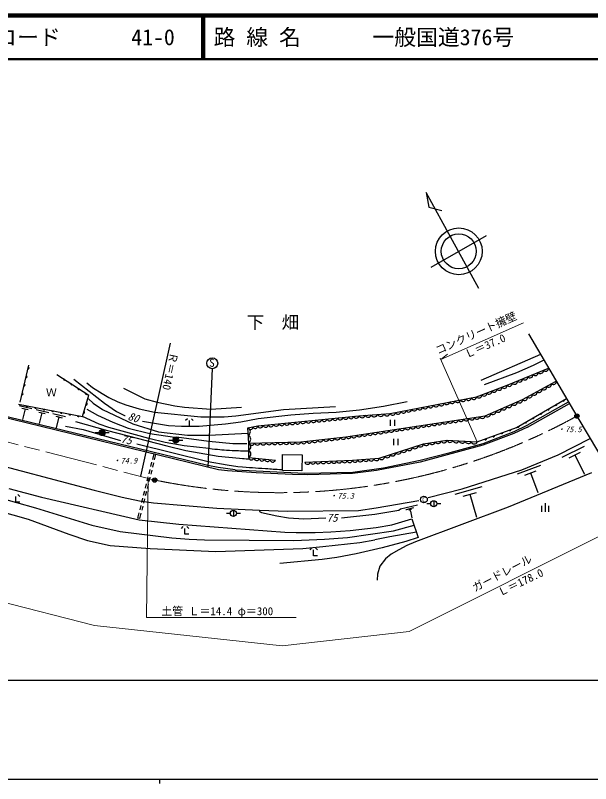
# Model space of a CAD drawing. Units: millimetres, scale not verified. Extents: x 40000 to 680000, y 20000 to 380000.
# Drawn here: x 134998 to 266708, y 204000 to 380000 of the extents above; entities that cross this region are included whole.
import ezdxf
from ezdxf.enums import TextEntityAlignment as Align

# ---------------------------------------------------------------- set-up
doc = ezdxf.new("R2010")
doc.units = ezdxf.units.MM
doc.header["$LTSCALE"] = 1000
doc.header["$PDMODE"] = 32
doc.header["$PDSIZE"] = 500
doc.linetypes.add('CHAIN', pattern=[18.5, 12, -1.5, 3.5, -1.5])
for name, color, linetype, lineweight in [('M-BGD', 7, 'Continuous', 25), ('M-BMK', 2, 'CHAIN', 13), ('M-BMK-SRVR', 3, 'Continuous', 25), ('M-STR-HTXT', 7, 'Continuous', 13), ('M-TTL', 2, 'Continuous', 140), ('M-TTL-BAND', 7, 'Continuous', 25), ('M-TTL-LINE', 7, 'Continuous', 50)]:
    doc.layers.add(name, color=color, linetype=linetype, lineweight=lineweight)
for name, color, linetype in [('M-BMK-HTXT', 7, 'Continuous'), ('M-OTRS', 6, 'Continuous'), ('M-TTL-TXT', 7, 'Continuous')]:
    doc.layers.add(name, color=color, linetype=linetype)
doc.styles.add('@ＭＳ ゴシック', font='')
doc.styles.add('ＭＳ ゴシック', font='')
doc.styles.get('@ＭＳ ゴシック').set_extended_font_data('@MS Gothic')
doc.styles.get('ＭＳ ゴシック').set_extended_font_data('MS Gothic')

msp = doc.modelspace()

# ---------------------------------------------------------------- hatches: boundary and pattern name
at = {"layer": 'M-BGD'}
for points in [[(155562, 284420, -0.41421), (154879, 283737, -0.41421), (154196, 284420, -1)], [(172408, 282673, -0.41421), (171725, 281990, -0.41421), (171042, 282673, -1)]]:
    msp.add_hatch(color=256, dxfattribs=at).paths.add_polyline_path(points)

# ---------------------------------------------------------------- linework, layer by layer
for p, q in [((241129, 317453), (229034, 339411)), ((229034, 339411), (229692, 336029)), ((229692, 336029), (232659, 335320)), ((230178, 322313), (242851, 329582)), ((170418, 304941), (163645, 274461)), ((181509, 275901), (71951, 302655)), ((255254, 302317), (241538, 296390)), ((256016, 301047), (253561, 299777)), ((136115, 291404), (138090, 299895)), ((253561, 299777), (249751, 298083)), ((144528, 297762), (151834, 292983)), ((180070, 299099), (179054, 276409)), ((249751, 298083), (242300, 295374)), ((148405, 296644), (155432, 291141)), ((151368, 295797), (152638, 294781)), ((152638, 294781), (154839, 293342)), ((159750, 294612), (164661, 292157)), ((154839, 293342), (156363, 292495)), ((156363, 292495), (158480, 291479)), ((179054, 276917), (121735, 290802)), ((135862, 290661), (138766, 289956)), ((151707, 292157), (152807, 291141)), ((152807, 291141), (154924, 289701)), ((155432, 291141), (158141, 289278)), ((158480, 291479), (160258, 290802)), ((160258, 290802), (163306, 289871)), ((164661, 292157), (167455, 291395)), ((167455, 291395), (171519, 290548)), ((171519, 290548), (173720, 290209)), ((224689, 291479), (219271, 290379)), ((252140, 286126), (261659, 291451)), ((252224, 285674), (261858, 291113)), ((136482, 290049), (137934, 289696)), ((137208, 289873), (136608, 287405)), ((139739, 289719), (142639, 289014)), ((140358, 289108), (141808, 288755)), ((141083, 288931), (140484, 286466)), ((143613, 288777), (146510, 288073)), ((151368, 289786), (153823, 288431)), ((154924, 289701), (161867, 286399)), ((158141, 289278), (160004, 288347)), ((163306, 289871), (166862, 289109)), ((166862, 289109), (177445, 288008)), ((173720, 290209), (179731, 289786)), ((179731, 289786), (186759, 290209)), ((185489, 288262), (196411, 289701)), ((196411, 289701), (208264, 290379)), ((203184, 288770), (198104, 288431)), ((208433, 289024), (203184, 288770)), ((213767, 289532), (208433, 289024)), ((219271, 290379), (213767, 289532)), ((144231, 288167), (145680, 287814)), ((144956, 287991), (144357, 285528)), ((148743, 286992), (156109, 284875)), ((154162, 286315), (150352, 288093)), ((153823, 288431), (157295, 286823)), ((160004, 288347), (160173, 288347)), ((170079, 285976), (164068, 286992)), ((174392, 287607), (173942, 287157)), ((174842, 285807), (174842, 287157)), ((175742, 287157), (175292, 287607)), ((177445, 288008), (182779, 288008)), ((182779, 288008), (185489, 288262)), ((190569, 287585), (186589, 286823)), ((198104, 288431), (190569, 287585)), ((220836, 287362), (220836, 285962)), ((221886, 285962), (221886, 287362)), ((146457, 285891), (150521, 285129)), ((150521, 285129), (159073, 282589)), ((156363, 285553), (154162, 286315)), ((165592, 283097), (156363, 285553)), ((157295, 286823), (160851, 285468)), ((160851, 285468), (165761, 284198)), ((161867, 286399), (167793, 284621)), ((173043, 285807), (170079, 285976)), ((177107, 285807), (173043, 285807)), ((175742, 285807), (174842, 285807)), ((183118, 286315), (177107, 285807)), ((186589, 286823), (183118, 286315)), ((153284, 284455), (154197, 284456)), ((155577, 284455), (156490, 284456)), ((156109, 284875), (169656, 281404)), ((165761, 284198), (171434, 283351)), ((167793, 284621), (174397, 283859)), ((171434, 283351), (171857, 283436)), ((171857, 283436), (179308, 282420)), ((174397, 283859), (179393, 283859)), ((179393, 283859), (188198, 284283)), ((162798, 281827), (179139, 277763)), ((169317, 282166), (165592, 283097)), ((173635, 281404), (169317, 282166)), ((170130, 282709), (171043, 282710)), ((172423, 282709), (173336, 282710)), ((179308, 282420), (184811, 281912)), ((184811, 281912), (188029, 281912)), ((221561, 282960), (221561, 281560)), ((222611, 281560), (222611, 282960)), ((169656, 281404), (174059, 280303)), ((179308, 280811), (173635, 281404)), ((174059, 280303), (181425, 279033)), ((260166, 278767), (265299, 281313)), ((261831, 278634), (264397, 279907)), ((166670, 279525), (166360, 278289)), ((167113, 279416), (166804, 278177)), ((181425, 279033), (186335, 278525)), ((188425, 278700), (194534, 278095)), ((196139, 275708), (196175, 279393)), ((196175, 279393), (200634, 279350)), ((200634, 279350), (200598, 275664)), ((263114, 279270), (265278, 274908)), ((166189, 277610), (165946, 276640)), ((166635, 277498), (166393, 276527)), ((181425, 276409), (179054, 276917)), ((179139, 277763), (183457, 277001)), ((185319, 275901), (181425, 276409)), ((183457, 277001), (185912, 276663)), ((249997, 274974), (255300, 276962)), ((165775, 275961), (165532, 274991)), ((166224, 275848), (165982, 274878)), ((183541, 275647), (181509, 275901)), ((190145, 275223), (183541, 275647)), ((200598, 275664), (196139, 275708)), ((266938, 275223), (247803, 267349)), ((251621, 274675), (254273, 275670)), ((252947, 275172), (254638, 270665)), ((165361, 274313), (165118, 273343)), ((165813, 274199), (165571, 273228)), ((133503, 271583), (140954, 269635)), ((164947, 272664), (164704, 271694)), ((165402, 272549), (165160, 271579)), ((235728, 270298), (241863, 272105)), ((128508, 270313), (139599, 267180)), ((135108, 268449), (135108, 269799)), ((136008, 269799), (135558, 270249)), ((140954, 269635), (163306, 264471)), ((164120, 269366), (163876, 268396)), ((164534, 271015), (164290, 270045)), ((164991, 270899), (164749, 269929)), ((237533, 269829), (240600, 270733)), ((239066, 270281), (240602, 265067)), ((126222, 267857), (137906, 264555)), ((136008, 268449), (135108, 268449)), ((163706, 267717), (163462, 266747)), ((164169, 267600), (163927, 266630)), ((164580, 269250), (164338, 268280)), ((227060, 267773), (223165, 266841)), ((229191, 268158), (230104, 268159)), ((230782, 268806), (230786, 267440)), ((231484, 268158), (232398, 268159)), ((255562, 266247), (255562, 267647)), ((256362, 266247), (256362, 268247)), ((257162, 266247), (257162, 267647)), ((139599, 267180), (152469, 263201)), ((163292, 266068), (162982, 264833)), ((163758, 265951), (163449, 264711)), ((183316, 265946), (184230, 265946)), ((184908, 266593), (184911, 265227)), ((185609, 265946), (186523, 265946)), ((190907, 266672), (190907, 266333)), ((190907, 266333), (191331, 266079)), ((191331, 266079), (194887, 265317)), ((222827, 266587), (217323, 265656)), ((223165, 266841), (222827, 266587)), ((225075, 266699), (225678, 266839)), ((225314, 266548), (225553, 266615)), ((225491, 266454), (225808, 264889)), ((247803, 267349), (226637, 259391)), ((137906, 264555), (147219, 261169)), ((163449, 264711), (162982, 264833)), ((163306, 264471), (172450, 263455)), ((194887, 265317), (197511, 264894)), ((197511, 264894), (201067, 264640)), ((201067, 264640), (206063, 264894)), ((217323, 265656), (209703, 264809)), ((221218, 263285), (225790, 264640)), ((225790, 264640), (227213, 260371)), ((152469, 263201), (158988, 261761)), ((172450, 263455), (196665, 261592)), ((173377, 262922), (172927, 262472)), ((173827, 261122), (173827, 262472)), ((174727, 262472), (174277, 262922)), ((211651, 262015), (217577, 262693)), ((217577, 262693), (221218, 263285)), ((221557, 261931), (226298, 263201)), ((147219, 261169), (151537, 259729)), ((158988, 261761), (170841, 260322)), ((174727, 261122), (173827, 261122)), ((196665, 261592), (199289, 261507)), ((199289, 261507), (203607, 261507)), ((203607, 261507), (207248, 261677)), ((207248, 261677), (211651, 262015)), ((211058, 260407), (221557, 261931)), ((220710, 260576), (217323, 259814)), ((226806, 261592), (220710, 260576)), ((151537, 259729), (156702, 258544)), ((170841, 260322), (174821, 259983)), ((174821, 259983), (178292, 259814)), ((178292, 259814), (198781, 259729)), ((198781, 259729), (205809, 259983)), ((205385, 258290), (213852, 259221)), ((205809, 259983), (211058, 260407)), ((213852, 259221), (217323, 259814)), ((224435, 259475), (219017, 258036)), ((227213, 260371), (224435, 259475)), ((156702, 258544), (165846, 257867)), ((165846, 257867), (180917, 257189)), ((180917, 257189), (200813, 257867)), ((200813, 257867), (205385, 258290)), ((202835, 257988), (202385, 257538)), ((203285, 256188), (203285, 257538)), ((204185, 257538), (203735, 257988)), ((219017, 258036), (213005, 256681)), ((205216, 255327), (195564, 254395)), ((204185, 256188), (203285, 256188)), ((208603, 255835), (205216, 255327)), ((213005, 256681), (208603, 255835)), ((57642, 227725), (293608, 227725))]:
    msp.add_line(p, q, dxfattribs=at)
for points in [[(188425, 278700), (188425, 282018), (188257, 285520), (190496, 285941), (213666, 288278), (220775, 288791), (240615, 292635), (247562, 295272), (257086, 299210)], [(188425, 282018), (200373, 282304), (210681, 283450), (242553, 288268), (251123, 291981), (258838, 296237)], [(135681, 290969), (150352, 288093), (151834, 292983)], [(240764, 282276), (249721, 285609), (261185, 292255)], [(98790, 285553), (153020, 271249), (159418, 269629), (163407, 268759), (166590, 268314), (181122, 267121), (190907, 266672), (197315, 266436), (213534, 266568), (217641, 267173), (227357, 268880)], [(185319, 275901), (201281, 275132), (212243, 275342), (219317, 276308), (227672, 278116), (234540, 279893), (242088, 281947), (249188, 284685), (252140, 286126)], [(252224, 285674), (249100, 284229), (242061, 281543), (227712, 277673), (217671, 275707), (212159, 275016), (201929, 274765), (198477, 274811), (190145, 275223)], [(201301, 277631), (212175, 278078), (218310, 278552), (228421, 281844), (233818, 282712), (240764, 282276)], [(229536, 269519), (237277, 271520), (250969, 275917), (259263, 279294), (266610, 283051)], [(224404, 266792), (224524, 266818), (226261, 267255)], [(226637, 259391), (224664, 258563), (222762, 257531), (221020, 256596), (219763, 255467), (218473, 253790), (217892, 252017), (217860, 250598)]]:
    msp.add_lwpolyline(points, dxfattribs=at)
for centre, radius in [((236520, 325946), 5351), ((236520, 325946), 4000), ((180068, 300312), 1250), ((154879, 284420), 683), ((171725, 282673), 683), ((228550, 269085), 758), ((230786, 268123), 683), ((184912, 265910), 683)]:
    msp.add_circle(centre, radius, dxfattribs=at)
for centre, radius, start, end in [((137872, 299208), 256, 269.58849, 64.22772), ((256427, 299117), 665, 216.82554, 8.11179), ((137419, 297260), 256, 269.58849, 64.22772), ((252856, 297640), 665, 216.82554, 8.11179), ((254047, 298132), 665, 216.82554, 8.11179), ((255237, 298624), 665, 216.82554, 8.11179), ((146232, 296715), 256, 159.49353, 314.13276), ((147906, 295620), 256, 159.49353, 314.13276), ((248095, 295670), 665, 216.82554, 8.11179), ((249285, 296163), 665, 216.82554, 8.11179), ((250475, 296655), 665, 216.82554, 8.11179), ((251666, 297147), 665, 216.82554, 8.11179), ((258216, 296061), 646, 221.95819, 15.82196), ((136966, 295312), 256, 269.58849, 64.22772), ((149580, 294525), 256, 159.49353, 314.13276), ((243462, 293859), 634, 212.94318, 8.61442), ((244620, 294298), 634, 212.94318, 8.61442), ((245778, 294738), 634, 212.94318, 8.61442), ((246936, 295177), 634, 212.94318, 8.61442), ((254910, 294237), 646, 221.95819, 15.82196), ((256012, 294845), 646, 221.95819, 15.82196), ((257114, 295453), 646, 221.95819, 15.82196), ((136513, 293364), 256, 269.58849, 64.22772), ((151253, 293430), 256, 159.49353, 314.13276), ((238726, 292421), 649, 204.22558, 357.70618), ((239966, 292661), 649, 204.22558, 357.70618), ((241146, 292980), 634, 212.94318, 8.61442), ((242304, 293419), 634, 212.94318, 8.61442), ((251604, 292412), 646, 221.95819, 15.82196), ((252706, 293021), 646, 221.95819, 15.82196), ((253808, 293629), 646, 221.95819, 15.82196), ((137654, 290640), 256, 181.58762, 336.22686), ((151183, 291027), 256, 265.82141, 60.46064), ((228806, 290499), 649, 204.22558, 357.70618), ((230046, 290739), 649, 204.22558, 357.70618), ((231286, 290980), 649, 204.22558, 357.70618), ((232526, 291220), 649, 204.22558, 357.70618), ((233766, 291460), 649, 204.22558, 357.70618), ((235006, 291700), 649, 204.22558, 357.70618), ((236246, 291941), 649, 204.22558, 357.70618), ((237486, 292181), 649, 204.22558, 357.70618), ((247985, 290834), 695, 219.72038, 7.12219), ((249209, 291364), 695, 219.72038, 7.12219), ((250434, 291894), 695, 219.72038, 7.12219), ((258728, 290895), 256, 222.78255, 17.42179), ((260458, 291898), 256, 222.78255, 17.42179), ((139617, 290255), 256, 181.58762, 336.22686), ((141579, 289870), 256, 181.58762, 336.22686), ((143542, 289485), 256, 181.58762, 336.22686), ((145505, 289100), 256, 181.58762, 336.22686), ((147467, 288716), 256, 181.58762, 336.22686), ((150602, 289113), 256, 265.82141, 60.46064), ((218624, 288895), 758, 204.03163, 344.23008), ((220045, 288997), 758, 204.03163, 344.23008), ((221367, 289058), 649, 204.22558, 357.70618), ((222607, 289298), 649, 204.22558, 357.70618), ((223847, 289538), 649, 204.22558, 357.70618), ((225087, 289778), 649, 204.22558, 357.70618), ((226327, 290019), 649, 204.22558, 357.70618), ((227567, 290259), 649, 204.22558, 357.70618), ((243088, 288712), 695, 219.72038, 7.12219), ((244312, 289243), 695, 219.72038, 7.12219), ((245536, 289773), 695, 219.72038, 7.12219), ((246761, 290303), 695, 219.72038, 7.12219), ((255267, 288889), 256, 222.78255, 17.42179), ((256997, 289892), 256, 222.78255, 17.42179), ((149430, 288331), 256, 181.58762, 336.22686), ((199629, 286988), 626, 197.33862, 354.17925), ((200849, 287111), 626, 197.33862, 354.17925), ((202068, 287234), 626, 197.33862, 354.17925), ((203288, 287357), 626, 197.33862, 354.17925), ((204507, 287480), 626, 197.33862, 354.17925), ((205727, 287603), 626, 197.33862, 354.17925), ((206946, 287726), 626, 197.33862, 354.17925), ((208166, 287849), 626, 197.33862, 354.17925), ((209385, 287972), 626, 197.33862, 354.17925), ((210605, 288095), 626, 197.33862, 354.17925), ((211824, 288218), 626, 197.33862, 354.17925), ((213044, 288341), 626, 197.33862, 354.17925), ((214358, 288587), 758, 204.03163, 344.23008), ((215780, 288689), 758, 204.03163, 344.23008), ((217202, 288792), 758, 204.03163, 344.23008), ((233339, 287011), 634, 200.81823, 356.37521), ((234565, 287196), 634, 200.81823, 356.37521), ((235791, 287382), 634, 200.81823, 356.37521), ((237017, 287567), 634, 200.81823, 356.37521), ((238243, 287752), 634, 200.81823, 356.37521), ((239468, 287937), 634, 200.81823, 356.37521), ((240694, 288123), 634, 200.81823, 356.37521), ((241920, 288308), 634, 200.81823, 356.37521), ((251806, 286882), 256, 222.78255, 17.42179), ((253537, 287886), 256, 222.78255, 17.42179), ((188803, 285698), 574, 198.08021, 3.24048), ((187782, 284620), 1018, 303.33757, 62.15087), ((189922, 285909), 574, 198.08021, 3.24048), ((191093, 286128), 626, 197.33862, 354.17925), ((192312, 286251), 626, 197.33862, 354.17925), ((193532, 286374), 626, 197.33862, 354.17925), ((194751, 286497), 626, 197.33862, 354.17925), ((195971, 286619), 626, 197.33862, 354.17925), ((197190, 286742), 626, 197.33862, 354.17925), ((198410, 286865), 626, 197.33862, 354.17925), ((222306, 285343), 634, 200.81823, 356.37521), ((223532, 285528), 634, 200.81823, 356.37521), ((224758, 285714), 634, 200.81823, 356.37521), ((225984, 285899), 634, 200.81823, 356.37521), ((227210, 286084), 634, 200.81823, 356.37521), ((228436, 286270), 634, 200.81823, 356.37521), ((229661, 286455), 634, 200.81823, 356.37521), ((230887, 286640), 634, 200.81823, 356.37521), ((232113, 286826), 634, 200.81823, 356.37521), ((248242, 285118), 256, 213.0901, 7.72934), ((250076, 285879), 256, 222.78255, 17.42179), ((187866, 282869), 1018, 303.33757, 62.15087), ((210018, 283547), 670, 201.05153, 351.62885), ((211274, 283675), 634, 200.81823, 356.37521), ((212499, 283860), 634, 200.81823, 356.37521), ((213725, 284046), 634, 200.81823, 356.37521), ((214951, 284231), 634, 200.81823, 356.37521), ((216177, 284416), 634, 200.81823, 356.37521), ((217403, 284602), 634, 200.81823, 356.37521), ((218629, 284787), 634, 200.81823, 356.37521), ((219855, 284972), 634, 200.81823, 356.37521), ((221080, 285158), 634, 200.81823, 356.37521), ((244493, 283723), 256, 213.0901, 7.72934), ((246368, 284421), 256, 213.0901, 7.72934), ((187987, 281189), 938, 297.83259, 62.16741), ((189085, 282225), 691, 197.40628, 345.33961), ((190412, 282256), 691, 197.40628, 345.33961), ((191739, 282288), 691, 197.40628, 345.33961), ((193067, 282320), 691, 197.40628, 345.33961), ((194394, 282352), 691, 197.40628, 345.33961), ((195722, 282384), 691, 197.40628, 345.33961), ((197049, 282415), 691, 197.40628, 345.33961), ((198377, 282447), 691, 197.40628, 345.33961), ((199704, 282479), 691, 197.40628, 345.33961), ((200998, 282545), 670, 201.05153, 351.62885), ((202287, 282688), 670, 201.05153, 351.62885), ((203575, 282831), 670, 201.05153, 351.62885), ((204864, 282975), 670, 201.05153, 351.62885), ((206152, 283118), 670, 201.05153, 351.62885), ((207441, 283261), 670, 201.05153, 351.62885), ((208729, 283404), 670, 201.05153, 351.62885), ((227729, 281820), 692, 214.11683, 1.94547), ((229061, 282166), 717, 206.76291, 351.52663), ((230410, 282384), 717, 206.76291, 351.52663), ((231760, 282601), 717, 206.76291, 351.52663), ((233109, 282818), 717, 206.76291, 351.52663), ((234527, 282903), 734, 195.01456, 337.79172), ((235917, 282815), 734, 195.01456, 337.79172), ((237306, 282728), 734, 195.01456, 337.79172), ((238695, 282641), 734, 195.01456, 337.79172), ((240084, 282553), 734, 195.01456, 337.79172), ((242619, 283026), 256, 213.0901, 7.72934), ((187987, 279530), 938, 297.83259, 62.16741), ((222674, 280174), 692, 214.11683, 1.94547), ((223938, 280586), 692, 214.11683, 1.94547), ((225202, 280997), 692, 214.11683, 1.94547), ((226465, 281409), 692, 214.11683, 1.94547), ((189049, 278766), 627, 186.01042, 342.66621), ((190270, 278645), 627, 186.01042, 342.66621), ((191492, 278524), 627, 186.01042, 342.66621), ((192714, 278403), 627, 186.01042, 342.66621), ((193936, 278282), 627, 186.01042, 342.66621), ((212779, 278254), 629, 196.22347, 352.61155), ((214005, 278349), 629, 196.22347, 352.61155), ((215232, 278444), 629, 196.22347, 352.61155), ((216459, 278538), 629, 196.22347, 352.61155), ((217686, 278633), 629, 196.22347, 352.61155), ((218882, 278940), 692, 214.11683, 1.94547), ((220146, 279352), 692, 214.11683, 1.94547), ((221410, 279763), 692, 214.11683, 1.94547), ((201900, 277771), 616, 193.17952, 351.53466), ((203108, 277821), 616, 193.17952, 351.53466), ((204317, 277871), 616, 193.17952, 351.53466), ((205525, 277920), 616, 193.17952, 351.53466), ((206733, 277970), 616, 193.17952, 351.53466), ((207941, 278020), 616, 193.17952, 351.53466), ((209150, 278069), 616, 193.17952, 351.53466), ((210358, 278119), 616, 193.17952, 351.53466), ((211566, 278169), 616, 193.17952, 351.53466)]:
    msp.add_arc(centre, radius, start, end, dxfattribs=at)
for points in [[(179251, 280817), (181520, 280555), (182151, 280478), (184017, 280373), (185737, 280277), (186322, 280272), (188425, 280268)], [(185912, 276663), (188991, 276425), (189773, 276360), (192250, 276196), (193770, 276095), (194250, 276063), (196141, 275950)]]:
    msp.add_open_spline(points, degree=3, knots=[0, 0, 0, 0, 1, 1, 1, 2, 2, 2, 2], dxfattribs=at)
msp.add_open_spline([(186335, 278525), (187406, 278458), (187406, 278458), (188476, 278390)], degree=3, dxfattribs=at)
at = {"layer": 'M-BMK'}
msp.add_line((70311, 298569), (166892, 273552), dxfattribs=at)
msp.add_arc((195368, 411925), 141272, 258.37155, 298.86728, dxfattribs=at)
at = {"layer": 'M-BMK-SRVR'}
for p, q in [((252460, 307058), (263571, 288207)), ((263571, 288207), (277594, 264416))]:
    msp.add_line(p, q, dxfattribs=at)
for centre in [(263571, 288207), (166892, 273552)]:
    msp.add_circle(centre, 500, dxfattribs=at)
for p in [(263571, 288207), (166892, 273552)]:
    msp.add_point(p, dxfattribs=at)
at = {"layer": 'M-OTRS'}
msp.add_point((263571, 288207), dxfattribs=at)
at = {"layer": 'M-STR-HTXT'}
for p, q in [((251359, 309598), (232394, 301131)), ((232225, 301470), (240764, 282276)), ((232394, 301131), (233947, 302392)), ((165423, 273953), (164999, 242034)), ((277267, 264979), (225197, 238817)), ((90816, 256031), (153146, 240256)), ((164999, 242034), (199289, 242034)), ((196072, 235599), (153146, 240256)), ((225197, 238817), (196072, 235599))]:
    msp.add_line(p, q, dxfattribs=at)
at = {"layer": 'M-TTL'}
msp.add_line((680000, 380000), (40000, 380000), dxfattribs=at)
at = {"layer": 'M-TTL-BAND'}
for p, q in [((40000, 205000), (579000, 205000)), ((168000, 205000), (168000, 204000))]:
    msp.add_line(p, q, dxfattribs=at)
at = {"layer": 'M-TTL-LINE'}
for p, q in [((177750, 380000), (177750, 370000)), ((178250, 380000), (178250, 370000)), ((40000, 370000), (680000, 370000))]:
    msp.add_line(p, q, dxfattribs=at)

# ---------------------------------------------------------------- texts
at = {"layer": 'M-BGD'}
for s, height, rotation, style, p in [('Ｒ＝140', 1833, 257.933, 'ＭＳ ゴシック', (169930, 303039)), ('Ｃ', 1100, 270, '@ＭＳ ゴシック', (227749, 269849))]:
    msp.add_text(s, height=height, rotation=rotation, dxfattribs=dict(at, style=style)).set_placement(p, align=Align.BOTTOM_LEFT)
at = {"layer": 'M-BGD', "style": 'ＭＳ ゴシック'}
for s, p in [('S', (179389, 298938)), ('Ｗ', (141994, 292155))]:
    msp.add_text(s, height=1833, dxfattribs=at).set_placement(p, align=Align.BOTTOM_LEFT)
at = {"layer": 'M-BGD', "style": 'ＭＳ ゴシック', "oblique": 15}
for s, rotation, p in [('80', 342.2, (160432, 286888)), ('75', 347.022, (158900, 281646))]:
    msp.add_text(s, height=1833, rotation=rotation, dxfattribs=at).set_placement(p, align=Align.BOTTOM_LEFT)
for s, height, p in [('・75.5', 1320, (259034, 284122)), ('・74.9', 1320, (157262, 276940)), ('・75.3', 1320, (206901, 268885)), ('75', 1833, (206279, 263442))]:
    msp.add_text(s, height=height, dxfattribs=at).set_placement(p, align=Align.BOTTOM_LEFT)
at = {"layer": 'M-BMK-HTXT', "style": 'ＭＳ ゴシック'}
msp.add_text('下\u3000畑', height=2933, dxfattribs=at).set_placement((187967, 307354), align=Align.BOTTOM_LEFT)
at = {"layer": 'M-STR-HTXT', "style": 'ＭＳ ゴシック'}
for s, rotation, p in [('コンクリート擁壁', 24.088, (231948, 301774)), ('Ｌ＝37.0', 23.868, (238546, 300892)), ('ガードレール', 27.67, (240451, 247416)), ('Ｌ＝178.0', 25.477, (246195, 246362))]:
    msp.add_text(s, height=1833, rotation=rotation, dxfattribs=at).set_placement(p, align=Align.BOTTOM_LEFT)
msp.add_text('土管 Ｌ＝14.4 φ＝300', height=1833, dxfattribs=at).set_placement((168405, 242034), align=Align.BOTTOM_LEFT)
at = {"layer": 'M-TTL-TXT', "style": 'ＭＳ ゴシック'}
for s, p in [('図面コード', (120380, 375000)), ('41-0', (161521, 375000)), ('路 線 名', (180380, 375000)), ('一般国道376号', (216734, 375000))]:
    msp.add_text(s, height=3666, dxfattribs=at).set_placement(p, align=Align.MIDDLE_LEFT)

doc.saveas('drawing.dxf')
